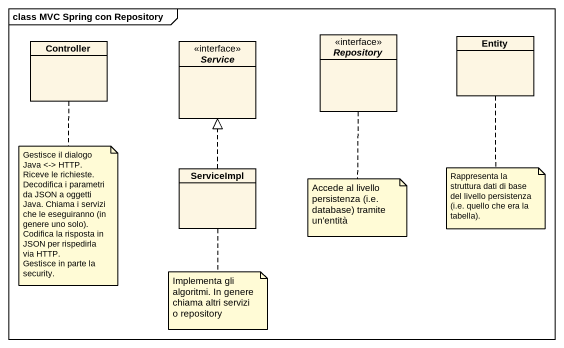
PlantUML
@startuml
mainframe class MVC Spring con Repository
hide circle
hide empty members
class Controller
interface Service
interface Repository
class "Entity" as Entity_
class ServiceImpl
ServiceImpl .up.|> Service
note bottom of Controller
  Gestisce il dialogo Java <-> HTTP. Riceve le richieste. Decodifica i parametri da JSON a oggetti Java. Chiama i servizi che le eseguiranno (in genere uno solo). Codifica la risposta in JSON per rispedirla via HTTP.
  Gestisce in parte la security.
end note
note bottom of Repository : Accede al livello persistenza (i.e. database) tramite un'entità
note bottom of Entity_ : Rappresenta la struttura dati di base del livello persistenza (i.e. quello che era la tabella).
note bottom of ServiceImpl : Implementa gli algoritmi. In genere chiama altri servizi o repository
@enduml
